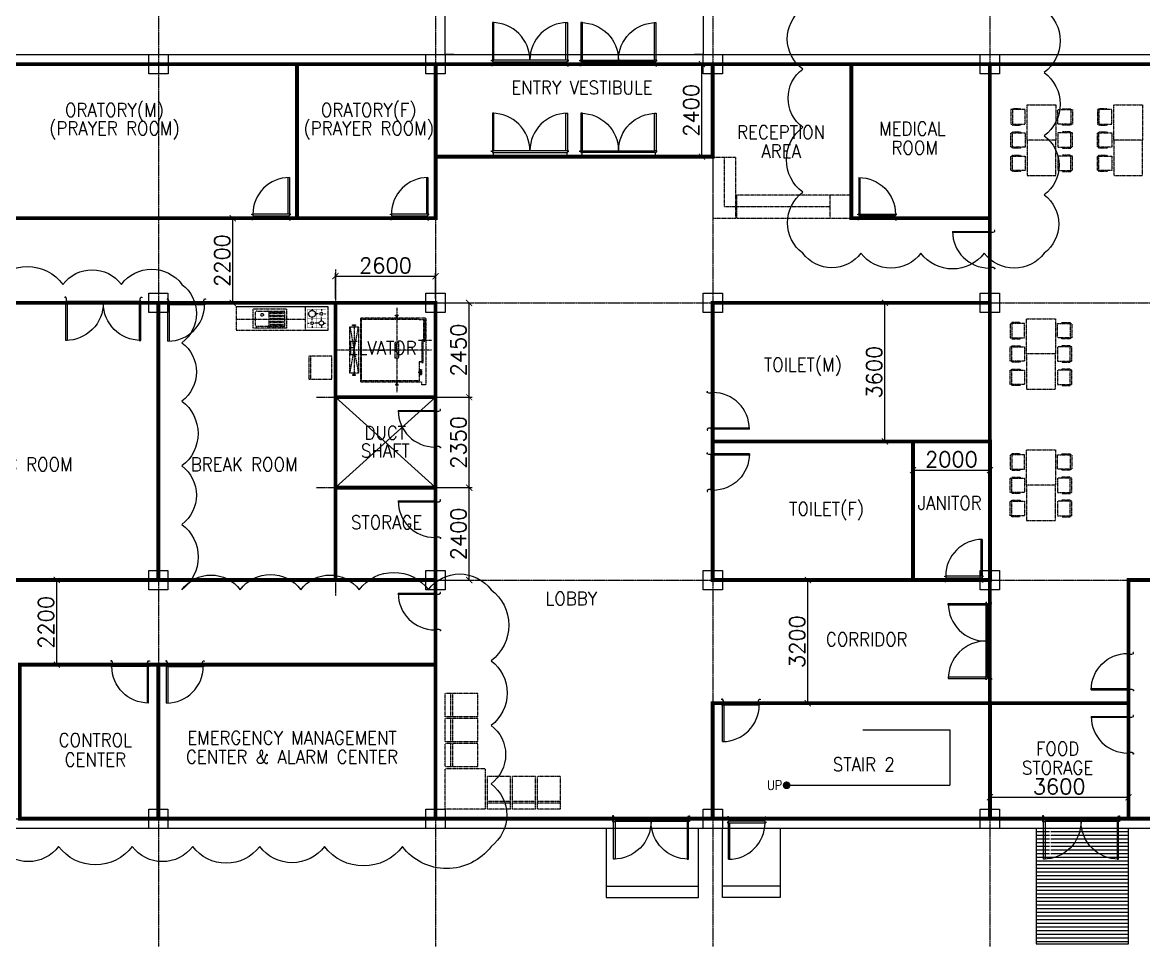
# Model space of a CAD drawing. Header units: millimetres. Extents: x -232466 to 860779, y -177975 to 311634.
# Drawn here: x 24534 to 53657, y -63111 to -39105 of the extents above; entities that cross this region are included whole.
import ezdxf
from ezdxf.enums import TextEntityAlignment as Align

# ---------------------------------------------------------------- set-up
doc = ezdxf.new("R2010")
doc.units = ezdxf.units.MM
for name, pattern in [('AXES', [50.8, 31.75, -6.35, 6.35, -6.35]), ('CENTER', [2, 1.25, -0.25, 0.25, -0.25]), ('HID', [2.3, 1.5, -0.8])]:
    doc.linetypes.add(name, pattern=pattern)
doc.layers.add('0 외형선', color=3, linetype='Continuous', lineweight=25)
doc.layers.add('TEXT', color=7, linetype='Continuous', lineweight=15)
for name, color, linetype in [('4ELE', 4, 'Continuous'), ('8ELE', 8, 'Continuous'), ('8FIN', 8, 'Continuous'), ('Center Line', 1, 'CENTER'), ('COL', 2, 'Continuous'), ('dim', 7, 'Continuous'), ('DOOR', 4, 'Continuous'), ('Equipment', 7, 'Continuous'), ('FUR', 8, 'HID'), ('G', 3, 'Continuous'), ('LED', 7, 'Continuous'), ('stair', 4, 'Continuous')]:
    doc.layers.add(name, color=color, linetype=linetype)
doc.styles.add('RomanS', font='romans.shx')
doc.dimstyles.new('HYUNDAI', dxfattribs={"dimscale": 120, "dimtxt": 3, "dimasz": 3, "dimexe": 1, "dimexo": 2, "dimgap": 1, "dimtad": 1, "dimdec": 0, "dimdsep": 46, "dimtxsty": 'RomanS', "dimcen": 0, "dimclrd": 256, "dimclre": 256, "dimclrt": 3, "dimadec": 0, "dimazin": 0, "dimtfac": 1, "dimtdec": 0, "dimtix": 1, "dimtmove": 2, "dimatfit": 3, "dimfxl": 1, "dimtvp": 1, "dimtolj": 1, "dimarcsym": 0})

# ---------------------------------------------------------------- blocks, each defined once
blk = doc.blocks.new('SD1')
at = {"color": 8}
for p, q in [((-55, 200), (-975, 200)), ((-955, 155), (-45, 155))]:
    blk.add_line(p, q, dxfattribs=at)
for points in [[(-25, 1150), (-25, 200), (-55, 200), (-55, 1150)], [(-1000, 180), (-1000, 200), (-975, 200), (-975, 155), (-955, 155), (-955, 95), (-975, 50), (-1000, 50), (-1000, 70)], [(0, 180), (0, 200), (-25, 200), (-25, 155), (-45, 155), (-45, 95), (-25, 50), (0, 50), (0, 70)]]:
    blk.add_lwpolyline(points)
blk.add_arc((-25, 200), 950, 90, 180)
blk = doc.blocks.new('D2000')
at = {"color": 8}
for p, q in [((-45, -45), (-45, -1955)), ((0, -1935), (0, -65))]:
    blk.add_line(p, q, dxfattribs=at)
for points in [[(-25, 0), (0, 0), (0, -25), (-45, -25), (-45, -45), (-105, -45), (-150, -25), (-150, 0), (-130, 0)], [(975, -25), (0, -25), (0, -65), (975, -65), (975, -25)], [(-25, -2000), (0, -2000), (0, -1975), (-45, -1975), (-45, -1955), (-105, -1955), (-150, -1975), (-150, -2000), (-130, -2000)], [(975, -1975), (0, -1975), (0, -1935), (975, -1935), (975, -1975)]]:
    blk.add_lwpolyline(points)
at = {"ltscale": 0.2}
for centre, start, end in [((0, -25), 270, 0), ((0, -1975), 0, 90)]:
    blk.add_arc(centre, 975, start, end, dxfattribs=at)
blk = doc.blocks.new('_ArchTick')
at = {"color": 0, "linetype": 'ByBlock', "const_width": 0.15}
blk.add_lwpolyline([(-0.5, -0.5), (0.5, 0.5)], dxfattribs=at)
blk = doc.blocks.new('*D127')
at = {"layer": 'Defpoints', "color": 0}
for p in [(29125, -44190), (29999, -44190), (29125, -46390)]:
    blk.add_point(p, dxfattribs=at)
at = {"layer": 'dim', "lineweight": -2}
for p, q in [((29285, -44190), (30079, -44190)), ((29999, -46390), (29999, -44190)), ((29285, -46390), (30079, -46390))]:
    blk.add_line(p, q, dxfattribs=at)
at = {"layer": 'dim', "lineweight": -2, "xscale": 160, "yscale": 160, "zscale": 160}
for p, rotation in [((29999, -44190), 90), ((29999, -46390), 270)]:
    blk.add_blockref('_ArchTick', p, dxfattribs=dict(at, rotation=rotation))
at = {"layer": 'dim', "color": 0, "insert": (29719, -45290), "char_height": 400, "attachment_point": 5, "rotation": 90, "style": 'RomanS', "bg_fill": 3, "box_fill_scale": 1.1, "bg_fill_color": 257, "bg_fill_transparency": 0}
blk.add_mtext('\\A1;2200', dxfattribs=at)
blk = doc.blocks.new('*D128')
at = {"layer": 'Defpoints', "color": 0}
for p in [(24552, -53590), (25426, -53590), (24552, -55790)]:
    blk.add_point(p, dxfattribs=at)
at = {"layer": 'dim', "lineweight": -2}
for p, q in [((24712, -53590), (25506, -53590)), ((25426, -55790), (25426, -53590)), ((24712, -55790), (25506, -55790))]:
    blk.add_line(p, q, dxfattribs=at)
at = {"layer": 'dim', "lineweight": -2, "xscale": 160, "yscale": 160, "zscale": 160}
for p, rotation in [((25426, -53590), 90), ((25426, -55790), 270)]:
    blk.add_blockref('_ArchTick', p, dxfattribs=dict(at, rotation=rotation))
at = {"layer": 'dim', "color": 0, "insert": (25146, -54690), "char_height": 400, "attachment_point": 5, "rotation": 90, "style": 'RomanS', "bg_fill": 3, "box_fill_scale": 1.1, "bg_fill_color": 257, "bg_fill_transparency": 0}
blk.add_mtext('\\A1;2200', dxfattribs=at)
blk = doc.blocks.new('*D129')
at = {"layer": 'Defpoints', "color": 0}
for p in [(44063, -53590), (44936, -53590), (44063, -56790)]:
    blk.add_point(p, dxfattribs=at)
at = {"layer": 'dim', "lineweight": -2}
for p, q in [((44223, -53590), (45016, -53590)), ((44936, -56790), (44936, -53590)), ((44223, -56790), (45016, -56790))]:
    blk.add_line(p, q, dxfattribs=at)
at = {"layer": 'dim', "lineweight": -2, "xscale": 160, "yscale": 160, "zscale": 160}
for p, rotation in [((44936, -53590), 90), ((44936, -56790), 270)]:
    blk.add_blockref('_ArchTick', p, dxfattribs=dict(at, rotation=rotation))
at = {"layer": 'dim', "color": 0, "insert": (44656, -55190), "char_height": 400, "attachment_point": 5, "rotation": 90, "style": 'RomanS', "bg_fill": 3, "box_fill_scale": 1.1, "bg_fill_color": 257, "bg_fill_transparency": 0}
blk.add_mtext('\\A1;3200', dxfattribs=at)
blk = doc.blocks.new('*D136')
at = {"layer": 'Defpoints', "color": 0}
for p in [(41311, -40190), (42185, -40190), (41311, -42590)]:
    blk.add_point(p, dxfattribs=at)
at = {"layer": 'dim', "lineweight": -2}
for p, q in [((41471, -40190), (42265, -40190)), ((42185, -42590), (42185, -40190)), ((41471, -42590), (42265, -42590))]:
    blk.add_line(p, q, dxfattribs=at)
at = {"layer": 'dim', "lineweight": -2, "xscale": 160, "yscale": 160, "zscale": 160}
for p, rotation in [((42185, -40190), 90), ((42185, -42590), 270)]:
    blk.add_blockref('_ArchTick', p, dxfattribs=dict(at, rotation=rotation))
at = {"layer": 'dim', "color": 0, "insert": (41905, -41390), "char_height": 400, "attachment_point": 5, "rotation": 90, "style": 'RomanS', "bg_fill": 3, "box_fill_scale": 1.1, "bg_fill_color": 257, "bg_fill_transparency": 0}
blk.add_mtext('\\A1;2400', dxfattribs=at)
blk = doc.blocks.new('*D139')
at = {"layer": 'Defpoints', "color": 0}
for p in [(35265, -46390), (36139, -46390), (35265, -48840)]:
    blk.add_point(p, dxfattribs=at)
at = {"layer": 'dim', "lineweight": -2}
for p, q in [((35425, -46390), (36219, -46390)), ((36139, -48840), (36139, -46390)), ((35425, -48840), (36219, -48840))]:
    blk.add_line(p, q, dxfattribs=at)
at = {"layer": 'dim', "lineweight": -2, "xscale": 160, "yscale": 160, "zscale": 160}
for p, rotation in [((36139, -46390), 90), ((36139, -48840), 270)]:
    blk.add_blockref('_ArchTick', p, dxfattribs=dict(at, rotation=rotation))
at = {"layer": 'dim', "color": 0, "insert": (35859, -47615), "char_height": 400, "attachment_point": 5, "rotation": 90, "style": 'RomanS', "bg_fill": 3, "box_fill_scale": 1.1, "bg_fill_color": 257, "bg_fill_transparency": 0}
blk.add_mtext('\\A1;2450', dxfattribs=at)
blk = doc.blocks.new('*D140')
at = {"layer": 'Defpoints', "color": 0}
for p in [(35265, -48840), (36139, -48840), (35265, -51190)]:
    blk.add_point(p, dxfattribs=at)
at = {"layer": 'dim', "lineweight": -2}
for p, q in [((35425, -48840), (36219, -48840)), ((36139, -51190), (36139, -48840)), ((35425, -51190), (36219, -51190))]:
    blk.add_line(p, q, dxfattribs=at)
at = {"layer": 'dim', "lineweight": -2, "xscale": 160, "yscale": 160, "zscale": 160}
for p, rotation in [((36139, -48840), 90), ((36139, -51190), 270)]:
    blk.add_blockref('_ArchTick', p, dxfattribs=dict(at, rotation=rotation))
at = {"layer": 'dim', "color": 0, "insert": (35859, -50015), "char_height": 400, "attachment_point": 5, "rotation": 90, "style": 'RomanS', "bg_fill": 3, "box_fill_scale": 1.1, "bg_fill_color": 257, "bg_fill_transparency": 0}
blk.add_mtext('\\A1;2350', dxfattribs=at)
blk = doc.blocks.new('*D141')
at = {"layer": 'Defpoints', "color": 0}
for p in [(35265, -51190), (36139, -51190), (35265, -53590)]:
    blk.add_point(p, dxfattribs=at)
at = {"layer": 'dim', "lineweight": -2}
for p, q in [((35425, -51190), (36219, -51190)), ((36139, -53590), (36139, -51190)), ((35425, -53590), (36219, -53590))]:
    blk.add_line(p, q, dxfattribs=at)
at = {"layer": 'dim', "lineweight": -2, "xscale": 160, "yscale": 160, "zscale": 160}
for p, rotation in [((36139, -51190), 90), ((36139, -53590), 270)]:
    blk.add_blockref('_ArchTick', p, dxfattribs=dict(at, rotation=rotation))
at = {"layer": 'dim', "color": 0, "insert": (35859, -52390), "char_height": 400, "attachment_point": 5, "rotation": 90, "style": 'RomanS', "bg_fill": 3, "box_fill_scale": 1.1, "bg_fill_color": 257, "bg_fill_transparency": 0}
blk.add_mtext('\\A1;2400', dxfattribs=at)
blk = doc.blocks.new('*D142')
at = {"layer": 'Defpoints', "color": 0}
for p in [(46065, -46390), (46939, -46390), (46065, -49990)]:
    blk.add_point(p, dxfattribs=at)
at = {"layer": 'dim', "lineweight": -2}
for p, q in [((46225, -46390), (47019, -46390)), ((46939, -49990), (46939, -46390)), ((46225, -49990), (47019, -49990))]:
    blk.add_line(p, q, dxfattribs=at)
at = {"layer": 'dim', "lineweight": -2, "xscale": 160, "yscale": 160, "zscale": 160}
for p, rotation in [((46939, -46390), 90), ((46939, -49990), 270)]:
    blk.add_blockref('_ArchTick', p, dxfattribs=dict(at, rotation=rotation))
at = {"layer": 'dim', "color": 0, "insert": (46659, -48190), "char_height": 400, "attachment_point": 5, "rotation": 90, "style": 'RomanS', "bg_fill": 3, "box_fill_scale": 1.1, "bg_fill_color": 257, "bg_fill_transparency": 0}
blk.add_mtext('\\A1;3600', dxfattribs=at)
blk = doc.blocks.new('*D143')
at = {"layer": 'Defpoints', "color": 0}
for p in [(47666, -49990), (49666, -49985), (49666, -50734)]:
    blk.add_point(p, dxfattribs=at)
at = {"layer": 'dim', "lineweight": -2}
for p, q in [((47666, -50150), (47666, -50814)), ((49666, -50145), (49666, -50814)), ((47666, -50734), (49666, -50734))]:
    blk.add_line(p, q, dxfattribs=at)
at = {"layer": 'dim', "lineweight": -2, "xscale": 160, "yscale": 160, "zscale": 160, "rotation": 180}
blk.add_blockref('_ArchTick', (47666, -50734), dxfattribs=at)
at = {"layer": 'dim', "lineweight": -2, "xscale": 160, "yscale": 160, "zscale": 160}
blk.add_blockref('_ArchTick', (49666, -50734), dxfattribs=at)
at = {"layer": 'dim', "color": 0, "insert": (48666, -50454), "char_height": 400, "attachment_point": 5, "style": 'RomanS', "bg_fill": 3, "box_fill_scale": 1.1, "bg_fill_color": 257, "bg_fill_transparency": 0}
blk.add_mtext('\\A1;2000', dxfattribs=at)
blk = doc.blocks.new('*D145')
at = {"layer": 'Defpoints', "color": 0}
for p in [(49666, -58491), (53265, -58485), (53265, -59234)]:
    blk.add_point(p, dxfattribs=at)
at = {"layer": 'dim', "lineweight": -2}
for p, q in [((49666, -58651), (49666, -59314)), ((53265, -58645), (53265, -59314)), ((49666, -59234), (53265, -59234))]:
    blk.add_line(p, q, dxfattribs=at)
at = {"layer": 'dim', "lineweight": -2, "xscale": 160, "yscale": 160, "zscale": 160, "rotation": 180}
blk.add_blockref('_ArchTick', (49666, -59234), dxfattribs=at)
at = {"layer": 'dim', "lineweight": -2, "xscale": 160, "yscale": 160, "zscale": 160}
blk.add_blockref('_ArchTick', (53265, -59234), dxfattribs=at)
at = {"layer": 'dim', "color": 0, "insert": (51465, -58954), "char_height": 400, "attachment_point": 5, "style": 'RomanS', "bg_fill": 3, "box_fill_scale": 1.1, "bg_fill_color": 257, "bg_fill_transparency": 0}
blk.add_mtext('\\A1;3600', dxfattribs=at)
blk = doc.blocks.new('*D146')
at = {"layer": 'Defpoints', "color": 0}
for p in [(35265, -45696), (32665, -46440), (35265, -46440)]:
    blk.add_point(p, dxfattribs=at)
at = {"layer": 'dim', "lineweight": -2}
for p, q in [((32665, -46280), (32665, -45616)), ((32665, -45696), (35265, -45696)), ((35265, -46280), (35265, -45616))]:
    blk.add_line(p, q, dxfattribs=at)
at = {"layer": 'dim', "lineweight": -2, "xscale": 160, "yscale": 160, "zscale": 160, "rotation": 180}
blk.add_blockref('_ArchTick', (32665, -45696), dxfattribs=at)
at = {"layer": 'dim', "lineweight": -2, "xscale": 160, "yscale": 160, "zscale": 160}
blk.add_blockref('_ArchTick', (35265, -45696), dxfattribs=at)
at = {"layer": 'dim', "color": 0, "insert": (33965, -45416), "char_height": 400, "attachment_point": 5, "style": 'RomanS', "bg_fill": 3, "box_fill_scale": 1.1, "bg_fill_color": 257, "bg_fill_transparency": 0}
blk.add_mtext('\\A1;2600', dxfattribs=at)

msp = doc.modelspace()

# ---------------------------------------------------------------- hatches: boundary and pattern name
at = {"layer": '8FIN'}
h = msp.add_hatch(dxfattribs=at)
h.set_pattern_fill('ANSI31', color=256, scale=30, angle=315)
h.set_pattern_definition([(360, (27493.85, -27643.88), (4e-14, 95.25), [])])
h.paths.add_polyline_path([(53265.2, -63040.1), (53265.2, -60040.1), (52965.2, -60040.1), (52053.9, -60040.1, -0.3546044), (51245.2, -60744.5), (51245.2, -60745.1), (51215.2, -60745.1), (51215.2, -60040.1), (50865.2, -60040.1), (50865.2, -63040.1)])
h.paths.add_polyline_path([(52053.9, -60040.1), (51245.2, -60040.1), (51245.2, -60744.5, 0.3546044)])
h.paths.add_polyline_path([(52110.1, -61239.8), (52110.1, -61974.4), (52380.1, -61974.4), (52380.1, -61239.8)], flags=24)

# ---------------------------------------------------------------- linework, layer by layer
for p, q in [((32665.2, -48840.1), (35265.2, -51190.1)), ((35265.2, -48840.1), (32665.2, -51190.1)), ((46364.9, -57477.4), (48624.1, -57477.4)), ((48624.1, -57477.4), (48624.1, -58922.4)), ((44384.9, -58922.4), (48624.1, -58922.4))]:
    msp.add_line(p, q)
msp.add_lwpolyline([(44780.6, -38757.7, -0.5), (46294.4, -38757.7, -0.5), (47895.9, -38757.7, -0.5), (49453.6, -38757.7, -0.5), (51077, -38757.7, -0.5), (51077, -40403.1, -0.5), (51077, -42048.5, -0.5), (51077, -43584.2, -0.5), (51077, -45098, -0.5), (49519.4, -45098, -0.5), (47874, -45098, -0.5), (46316.3, -45098, -0.5), (44802.6, -45098, -0.5), (44802.6, -43518.4, -0.5), (44802.6, -41829.2, -0.5), (44802.6, -40315.4, -0.5)], format="xyb", close=True)
msp.add_lwpolyline([(46364.9, -57477.4, 0, 160, 0), (46844.9, -57477.4, 0, 0, 0), (46364.9, -57477.4, 0, 0, 0)], format="xyseb")
at = {"layer": '0 외형선', "linetype": 'Continuous'}
msp.add_lwpolyline([(13215.2, -39940.1), (64513.7, -39940.1), (64513.7, -60040.1), (13215.2, -60040.1)], close=True, dxfattribs=at)
at = {"layer": '0 외형선', "linetype": 'Continuous', "const_width": 100}
for points in [[(20866.6, -40190.1), (31667.4, -40190.1), (31667.4, -44190.1), (20866.6, -44190.1)], [(31666.6, -40190.1), (35266.6, -40190.1), (35266.6, -44190.1), (31666.6, -44190.1)], [(35266.6, -40190.1), (42465.2, -40190.1), (42465.2, -42590.1), (35266.6, -42590.1)], [(46065.2, -40190.1), (49665.2, -40190.1), (49665.2, -44190.1), (46065.2, -44190.1)], [(49665.2, -40190.1), (64265.2, -40190.1), (64265.2, -53590.2), (53265.2, -53590.1), (53265.2, -56790.1), (49664.7, -56790.1)], [(20866.6, -46390.1), (28065.2, -46390.1), (28065.2, -53590.1), (20865.2, -53590.1)], [(32665.2, -46390.1), (35265.2, -46390.1), (35265.2, -48840.1), (32665.2, -48840.1)], [(42465.2, -46390.1), (49665, -46390.2), (49664.9, -49990.1), (42465.2, -49990.1)], [(32665.2, -48840.1), (35265.2, -48840.1), (35265.2, -51190.1), (32665.2, -51190.1)], [(42465.2, -49990.1), (47665.6, -49990.1), (47665.6, -53590.1), (42465.2, -53590.1)], [(47665.6, -49990.1), (49665.6, -49990.1), (49665.6, -53590.1), (47665.6, -53590.1)], [(32665.2, -51190.1), (35265.2, -51190.1), (35265.2, -53590.1), (32665.2, -53590.1)], [(53265.2, -56790.1), (53265.2, -56790.1), (53265.2, -53590.1), (64265.2, -53590.1), (64263.7, -59790.1), (53265.2, -59790.1)], [(28065.2, -55790.1), (35263.7, -55790.1), (35263.7, -59790.1), (28065.2, -59790.1)], [(42465.2, -56790.1), (49665.2, -56790.1), (49665.2, -59790.1), (42465.2, -59790.1)], [(49666.6, -56790.1), (53265.2, -56790.1), (53265.2, -59790.1), (49666.6, -59790.1)]]:
    msp.add_lwpolyline(points, close=True, dxfattribs=at)
for points in [[(42464.8, -40190.1), (46065.2, -40190.1)], [(35263.7, -59790.1), (42465.2, -59790.1)]]:
    msp.add_lwpolyline(points, dxfattribs=at)
at = {"layer": '4ELE'}
for p, q in [((39693, -61540.1), (42093, -61540.1)), ((44215.2, -61540.1), (42715.2, -61540.1))]:
    msp.add_line(p, q, dxfattribs=at)
for points in [[(35741.6, -39940.1), (35516.6, -39940.1), (35516.6, -38140.1), (42214.8, -38140.1), (42214.8, -39940.1), (41989.8, -39940.1)], [(39918, -60040.1), (39693, -60040.1), (39693, -61840.1), (42093, -61840.1), (42093, -60040.1), (41868, -60040.1)], [(44215.2, -60040.1), (44215.2, -61840.1), (42715.2, -61840.1), (42715.2, -60040.1)]]:
    msp.add_lwpolyline(points, dxfattribs=at)
at = {"layer": 'Center Line', "linetype": 'AXES'}
for p, q in [((28065.2, -36301.8), (28065.2, -63111.5)), ((35265.2, -36301.8), (35265.2, -63111.5)), ((42465.2, -36301.8), (42465.2, -63111.5)), ((49665.2, -36301.8), (49665.2, -63111.5)), ((8896.6, -40190.1), (67737.8, -40190.1)), ((32665.2, -45525.7), (32665.2, -54002.8)), ((8896.6, -46390.1), (67737.8, -46390.1)), ((32171.5, -48840.1), (35883.2, -48840.1)), ((32171.5, -51190.1), (35883.2, -51190.1)), ((8896.6, -53590.1), (67737.8, -53590.1)), ((8896.6, -59790.1), (67737.8, -59790.1))]:
    msp.add_line(p, q, dxfattribs=at)
at = {"layer": 'COL'}
for points in [[(27816.6, -40440.1), (27816.6, -39940.1), (28316.6, -39940.1), (28316.6, -40440.1)], [(35016.6, -40440.1), (35016.6, -39940.1), (35516.6, -39940.1), (35516.6, -40440.1)], [(42214.8, -40440.1), (42214.8, -39940.1), (42714.8, -39940.1), (42714.8, -40440.1)], [(49415.2, -40440.1), (49415.2, -39940.1), (49915.2, -39940.1), (49915.2, -40440.1)], [(27815.2, -46640.1), (27815.2, -46140.1), (28315.2, -46140.1), (28315.2, -46640.1)], [(35015.2, -46640.1), (35015.2, -46140.1), (35515.2, -46140.1), (35515.2, -46640.1)], [(42215.2, -46640.1), (42215.2, -46140.1), (42715.2, -46140.1), (42715.2, -46640.1)], [(49415.2, -46640.1), (49415.2, -46140.1), (49915.2, -46140.1), (49915.2, -46640.1)], [(27815.2, -53840.1), (27815.2, -53340.1), (28315.2, -53340.1), (28315.2, -53840.1)], [(35015.2, -53840.1), (35015.2, -53340.1), (35515.2, -53340.1), (35515.2, -53840.1)], [(42215.2, -53840.1), (42215.2, -53340.1), (42715.2, -53340.1), (42715.2, -53840.1)], [(49415.2, -53840.1), (49415.2, -53340.1), (49915.2, -53340.1), (49915.2, -53840.1)], [(27815.2, -60040.1), (27815.2, -59540.1), (28315.2, -59540.1), (28315.2, -60040.1)], [(35015.2, -60040.1), (35015.2, -59540.1), (35515.2, -59540.1), (35515.2, -60040.1)], [(42215.2, -60040.1), (42215.2, -59540.1), (42715.2, -59540.1), (42715.2, -60040.1)], [(49415.2, -60040.1), (49415.2, -59540.1), (49915.2, -59540.1), (49915.2, -60040.1)]]:
    msp.add_lwpolyline(points, close=True, dxfattribs=at)
at = {"layer": 'Equipment', "color": 8, "linetype": 'HID'}
for p, q in [((45520.2, -44190.1), (45520.2, -43590.1)), ((43085.2, -43890.1), (45520.2, -43890.1)), ((32058.3, -46554), (32058.3, -46602.5)), ((32299.7, -46554), (32299.7, -46602.5)), ((34260.2, -46515.1), (34260.2, -48715.1)), ((30591.5, -46805), (30591.5, -46635.2)), ((30591.5, -46975.2), (30591.5, -46813.6)), ((30621.5, -46605.2), (30901.5, -46605.2)), ((30901.5, -46605.2), (31321.5, -46605.2)), ((30931.5, -46635.2), (30931.5, -46802.6)), ((30931.5, -46813.6), (30931.5, -46975.2)), ((31351.5, -46792.2), (31351.5, -46635.2)), ((31351.5, -46975.2), (31351.5, -46806.6)), ((31937.6, -46674.7), (31986.2, -46674.7)), ((32058.3, -46840.8), (32058.3, -46750)), ((32224.4, -46674.7), (32133.6, -46674.7)), ((32299.7, -46840.8), (32299.7, -46750)), ((32371.9, -46674.7), (32420.5, -46674.7)), ((35010.2, -46785.1), (33318.2, -46785.1)), ((33318.2, -46785.1), (33318.2, -48445.1)), ((33343.2, -48415.1), (33343.2, -46815.1)), ((33343.2, -46815.1), (34843.2, -46815.1)), ((34220.1, -46709), (34300.2, -46709)), ((34220.1, -46724), (34220.1, -46709)), ((34250.1, -46724), (34220.1, -46724)), ((34250.1, -46765), (34250.1, -46724)), ((34270.2, -46765), (34250.1, -46765)), ((34270.2, -46724), (34270.2, -46765)), ((34300.2, -46724), (34270.2, -46724)), ((34300.2, -46709), (34300.2, -46724)), ((34300.2, -46709), (34300.2, -46715)), ((35010.2, -46785.1), (35010.2, -48520.1)), ((30089, -47095.4), (32479, -47095.4)), ((30901.5, -47005.2), (30621.5, -47005.2)), ((30921.6, -47005.2), (31321.5, -47005.2)), ((31937.6, -46916.1), (31986.2, -46916.1)), ((32058.3, -46988.3), (32058.3, -47036.9)), ((32224.4, -46916.1), (32133.6, -46916.1)), ((32299.7, -46988.3), (32299.7, -47036.9)), ((32371.9, -46916.1), (32420.5, -46916.1)), ((33040.2, -47015.1), (33260.2, -48215.1)), ((33040.2, -48215.1), (33260.2, -47015.1)), ((33150.2, -47004.4), (33150.2, -48283.7)), ((35166.2, -47370.1), (34822.3, -47370.1)), ((35156, -47615.1), (32665.2, -47615.1)), ((32021.9, -48374.3), (32021.9, -47774.3)), ((34843.2, -47920.1), (34843.2, -48415.1)), ((34890.2, -47920.1), (34843.2, -47920.1)), ((34890.2, -47940.1), (34890.2, -47920.1)), ((34813.2, -48191.3), (34921.7, -48191.3)), ((34843.2, -48258.4), (34902.9, -48124.1)), ((34902.9, -48258.4), (34843.2, -48124.1)), ((34843.2, -48255.1), (34843.2, -48255.1)), ((33318.2, -48445.1), (34908.2, -48445.1)), ((34843.2, -48415.1), (33343.2, -48415.1)), ((34250.1, -48506.1), (34220.1, -48506.1)), ((34220.1, -48506.1), (34220.1, -48521.1)), ((34220.1, -48521.1), (34300.2, -48521.1)), ((34250.1, -48465.1), (34250.1, -48506.1)), ((34270.2, -48465.1), (34250.1, -48465.1)), ((34270.2, -48506.1), (34270.2, -48465.1)), ((34300.2, -48506.1), (34270.2, -48506.1)), ((34300.2, -48521.1), (34300.2, -48506.1)), ((34908.2, -48520.1), (34908.2, -48445.1)), ((35010.2, -48520.1), (34908.2, -48520.1)), ((35515.2, -57140.1), (35515.2, -56540.1)), ((36365.2, -56540.1), (35515.2, -56540.1)), ((35665.2, -57140.1), (35665.2, -56540.1)), ((35715.2, -57140.1), (35715.2, -56540.1)), ((36365.2, -57140.1), (36365.2, -56540.1)), ((36365.2, -57140.1), (35515.2, -57140.1)), ((35515.2, -57790.1), (35515.2, -57190.1)), ((36365.2, -57190.1), (35515.2, -57190.1)), ((35665.2, -57790.1), (35665.2, -57190.1)), ((35715.2, -57790.1), (35715.2, -57190.1)), ((36365.2, -57790.1), (36365.2, -57190.1)), ((36365.2, -57790.1), (35515.2, -57790.1)), ((35515.2, -58440.1), (35515.2, -57840.1)), ((36365.2, -57840.1), (35515.2, -57840.1)), ((35665.2, -58440.1), (35665.2, -57840.1)), ((35715.2, -58440.1), (35715.2, -57840.1)), ((36365.2, -58440.1), (36365.2, -57840.1)), ((36365.2, -58440.1), (35515.2, -58440.1)), ((36565.2, -58490.1), (35515.2, -58490.1)), ((35515.2, -59540.1), (35515.2, -58490.1)), ((36565.2, -59540.1), (36565.2, -58490.1)), ((37215.2, -58690.1), (36615.2, -58690.1)), ((36615.2, -59540.1), (36615.2, -58690.1)), ((37215.2, -59540.1), (37215.2, -58690.1)), ((37865.2, -58690.1), (37265.2, -58690.1)), ((37265.2, -59540.1), (37265.2, -58690.1)), ((37865.2, -59540.1), (37865.2, -58690.1)), ((37915.2, -59540.1), (37915.2, -58690.1)), ((38515.2, -58690.1), (37915.2, -58690.1)), ((38515.2, -59540.1), (38515.2, -58690.1)), ((37215.2, -59340.1), (36615.2, -59340.1)), ((37215.2, -59390.1), (36615.2, -59390.1)), ((37865.2, -59340.1), (37265.2, -59340.1)), ((37865.2, -59390.1), (37265.2, -59390.1)), ((38515.2, -59340.1), (37915.2, -59340.1)), ((38515.2, -59390.1), (37915.2, -59390.1)), ((36565.2, -59540.1), (35515.2, -59540.1)), ((37215.2, -59540.1), (36615.2, -59540.1)), ((37865.2, -59540.1), (37265.2, -59540.1)), ((38515.2, -59540.1), (37915.2, -59540.1))]:
    msp.add_line(p, q, dxfattribs=at)
for points in [[(42465.2, -44190.1), (43065.2, -44190.1), (43065.2, -42610.1), (42465.2, -42610.1)], [(31879, -47095.4), (32479, -47095.4), (32479, -46495.4), (31879, -46495.4)], [(34960.2, -47390.9), (34960.2, -46812.5), (34990.2, -46812.5), (34990.2, -47390.9)], [(33040.2, -48215.1), (33040.2, -47015.1), (33260.2, -47015.1), (33260.2, -48215.1)], [(33188.8, -46959.3), (33188.8, -46974.3), (33157.8, -46974.3), (33157.9, -47015.3), (33148.8, -47015.3), (33138.8, -47015.3), (33138.8, -46974.3), (33108.8, -46974.3), (33108.8, -46959.3)], [(34207.2, -47415.1), (34207.2, -47815.1), (34313.2, -47815.1), (34313.2, -47415.1)], [(34910.2, -47350.1), (34910.2, -47940.1), (34940.2, -47940.1), (34940.2, -47350.1)], [(31971.9, -48374.3), (32571.9, -48374.3), (32571.9, -47774.3), (31971.9, -47774.3)], [(33188.8, -48270.9), (33188.8, -48259.9), (33157.8, -48259.9), (33157.9, -48214.9), (33148.8, -48214.9), (33138.8, -48214.9), (33138.8, -48259.9), (33108.8, -48259.9), (33108.8, -48270.9)]]:
    msp.add_lwpolyline(points, close=True, dxfattribs=at)
for points in [[(42765.2, -42610.1), (42765.2, -43890.1), (43065.2, -43890.1)], [(46100.2, -43590.1), (43085.2, -43590.1), (43085.2, -44190.1), (46100.2, -44190.1)], [(30531.5, -46799.4), (30531.5, -46545.2), (31391.5, -46545.2), (31391.5, -46799.4)], [(30089, -46813.6), (31879, -46813.6)], [(31391.5, -46813.6), (31391.5, -47045.2), (30531.5, -47045.2), (30531.5, -46813.6)], [(34843.2, -46815.1), (34843.2, -46820.1), (34940.2, -46820.1), (34940.2, -46815.1)], [(34843.2, -48110.7), (34836.4, -48110.7), (34836.4, -48270.7), (34843.2, -48270.7)], [(34843.2, -48124.1), (34902.9, -48124.1), (34902.9, -48258.4), (34843.2, -48258.4)], [(34300.2, -48521.1), (34300.2, -48515.2)]]:
    msp.add_lwpolyline(points, dxfattribs=at)
at = {"layer": 'Equipment', "color": 8, "linetype": 'HID', "const_width": 6}
msp.add_lwpolyline([(31937.6, -46554), (32420.5, -46554), (32420.5, -47036.9), (31937.6, -47036.9)], close=True, dxfattribs=at)
at = {"layer": 'Equipment', "color": 8, "linetype": 'HID', "const_width": 5}
for points in [[(32179, -46554), (32179, -47036.9)], [(31937.6, -46795.4), (32420.5, -46795.4)]]:
    msp.add_lwpolyline(points, dxfattribs=at)
at = {"layer": 'Equipment', "color": 8, "linetype": 'HID'}
for points in [[(31302.9, -46640.2), (30974.4, -46640.2, 1), (30974.4, -46660.2), (31302.9, -46660.2, 1)], [(31302.9, -46717.7), (30974.4, -46717.7, 1), (30974.4, -46737.7), (31302.9, -46737.7, 1)], [(31302.9, -46872.7), (30974.4, -46872.7, 1), (30974.4, -46892.7), (31302.9, -46892.7, 1)], [(31302.9, -46950.2), (30974.4, -46950.2, 1), (30974.4, -46970.2), (31302.9, -46970.2, 1)]]:
    msp.add_lwpolyline(points, format="xyb", close=True, dxfattribs=at)
for points in [[(31312.4, -46802.1, 0.3234688), (31302.9, -46795.2), (30974.4, -46795.2, 0.3969846), (30964.4, -46804.6, 0.3969846)], [(30964.5, -46806.6, 0.3734661), (30974.4, -46815.2), (31302.9, -46815.2, 0.4142136), (31312.9, -46805.2)]]:
    msp.add_lwpolyline(points, format="xyb", dxfattribs=at)
for centre, radius in [((32058.3, -46674.7), 87.9), ((30761.5, -46701.1), 34.3), ((32058.3, -46916.1), 35.2), ((32299.7, -46916.1), 58), ((32299.7, -46674.7), 37.3)]:
    msp.add_circle(centre, radius, dxfattribs=at)
for centre, start, end in [((30621.5, -46635.2), 90, 180), ((30901.5, -46635.2), 0, 90), ((31321.5, -46635.2), 0, 90), ((30621.5, -46975.2), 180, 270), ((30901.5, -46975.2), 270, 0), ((31321.5, -46975.2), 270, 0)]:
    msp.add_arc(centre, 30, start, end, dxfattribs=at)
at = {"layer": 'FUR'}
for points in [[(50463.5, -41370.1), (50463.5, -41345.1), (50248.8, -41345.1), (50248.8, -41770.1), (50463.5, -41770.1), (50463.5, -41745.1)], [(51550.7, -41370.1), (51550.7, -41345.1), (51765.4, -41345.1), (51765.4, -41770.1), (51550.7, -41770.1), (51550.7, -41745.1)], [(52713.5, -41370.1), (52713.5, -41345.1), (52498.8, -41345.1), (52498.8, -41770.1), (52713.5, -41770.1), (52713.5, -41745.1)], [(50463.5, -42349.3), (50463.5, -42374.3), (50248.8, -42374.3), (50248.8, -41949.3), (50463.5, -41949.3), (50463.5, -41974.3)], [(51550.7, -42349.3), (51550.7, -42374.3), (51765.4, -42374.3), (51765.4, -41949.3), (51550.7, -41949.3), (51550.7, -41974.3)], [(52713.5, -42349.3), (52713.5, -42374.3), (52498.8, -42374.3), (52498.8, -41949.3), (52713.5, -41949.3), (52713.5, -41974.3)], [(50463.5, -42953.4), (50463.5, -42978.4), (50248.8, -42978.4), (50248.8, -42553.4), (50463.5, -42553.4), (50463.5, -42578.4)], [(51550.7, -42953.4), (51550.7, -42978.4), (51765.4, -42978.4), (51765.4, -42553.4), (51550.7, -42553.4), (51550.7, -42578.4)], [(52713.5, -42953.4), (52713.5, -42978.4), (52498.8, -42978.4), (52498.8, -42553.4), (52713.5, -42553.4), (52713.5, -42578.4)], [(50449.2, -46925.5), (50449.2, -46900.5), (50234.5, -46900.5), (50234.5, -47325.5), (50449.2, -47325.5), (50449.2, -47300.5)], [(51536.4, -46925.5), (51536.4, -46900.5), (51751.1, -46900.5), (51751.1, -47325.5), (51536.4, -47325.5), (51536.4, -47300.5)], [(50449.2, -47904.7), (50449.2, -47929.7), (50234.5, -47929.7), (50234.5, -47504.7), (50449.2, -47504.7), (50449.2, -47529.7)], [(51536.4, -47904.7), (51536.4, -47929.7), (51751.1, -47929.7), (51751.1, -47504.7), (51536.4, -47504.7), (51536.4, -47529.7)], [(50449.2, -48508.9), (50449.2, -48533.9), (50234.5, -48533.9), (50234.5, -48108.9), (50449.2, -48108.9), (50449.2, -48133.9)], [(51536.4, -48508.9), (51536.4, -48533.9), (51751.1, -48533.9), (51751.1, -48108.9), (51536.4, -48108.9), (51536.4, -48133.9)], [(50449.2, -50335.6), (50449.2, -50310.6), (50234.5, -50310.6), (50234.5, -50735.6), (50449.2, -50735.6), (50449.2, -50710.6)], [(51536.4, -50335.6), (51536.4, -50310.6), (51751.1, -50310.6), (51751.1, -50735.6), (51536.4, -50735.6), (51536.4, -50710.6)], [(50449.2, -51314.7), (50449.2, -51339.7), (50234.5, -51339.7), (50234.5, -50914.7), (50449.2, -50914.7), (50449.2, -50939.7)], [(51536.4, -51314.7), (51536.4, -51339.7), (51751.1, -51339.7), (51751.1, -50914.7), (51536.4, -50914.7), (51536.4, -50939.7)], [(50449.2, -51918.9), (50449.2, -51943.9), (50234.5, -51943.9), (50234.5, -51518.9), (50449.2, -51518.9), (50449.2, -51543.9)], [(51536.4, -51918.9), (51536.4, -51943.9), (51751.1, -51943.9), (51751.1, -51518.9), (51536.4, -51518.9), (51536.4, -51543.9)]]:
    msp.add_lwpolyline(points, dxfattribs=at)
for points in [[(51382.1, -42161.8), (50632.1, -42161.8), (50632.1, -41245.1), (51382.1, -41245.1)], [(53632.1, -42161.8), (52882.1, -42161.8), (52882.1, -41245.1), (53632.1, -41245.1)], [(50207.1, -41370.1), (50207.1, -41745.1), (50582.1, -41745.1), (50582.1, -41370.1)], [(51807.1, -41370.1), (51807.1, -41745.1), (51432.1, -41745.1), (51432.1, -41370.1)], [(52457.1, -41370.1), (52457.1, -41745.1), (52832.1, -41745.1), (52832.1, -41370.1)], [(50207.1, -42349.3), (50207.1, -41974.3), (50582.1, -41974.3), (50582.1, -42349.3)], [(51382.1, -42161.8), (50632.1, -42161.8), (50632.1, -43078.4), (51382.1, -43078.4)], [(51807.1, -42349.3), (51807.1, -41974.3), (51432.1, -41974.3), (51432.1, -42349.3)], [(52457.1, -42349.3), (52457.1, -41974.3), (52832.1, -41974.3), (52832.1, -42349.3)], [(53632.1, -42161.8), (52882.1, -42161.8), (52882.1, -43078.4), (53632.1, -43078.4)], [(50207.1, -42953.4), (50207.1, -42578.4), (50582.1, -42578.4), (50582.1, -42953.4)], [(51807.1, -42953.4), (51807.1, -42578.4), (51432.1, -42578.4), (51432.1, -42953.4)], [(52457.1, -42953.4), (52457.1, -42578.4), (52832.1, -42578.4), (52832.1, -42953.4)], [(51367.8, -47717.2), (50617.8, -47717.2), (50617.8, -46800.5), (51367.8, -46800.5)], [(50192.8, -46925.5), (50192.8, -47300.5), (50567.8, -47300.5), (50567.8, -46925.5)], [(51792.8, -46925.5), (51792.8, -47300.5), (51417.8, -47300.5), (51417.8, -46925.5)], [(50192.8, -47904.7), (50192.8, -47529.7), (50567.8, -47529.7), (50567.8, -47904.7)], [(51367.8, -47717.2), (50617.8, -47717.2), (50617.8, -48633.9), (51367.8, -48633.9)], [(51792.8, -47904.7), (51792.8, -47529.7), (51417.8, -47529.7), (51417.8, -47904.7)], [(50192.8, -48508.9), (50192.8, -48133.9), (50567.8, -48133.9), (50567.8, -48508.9)], [(51792.8, -48508.9), (51792.8, -48133.9), (51417.8, -48133.9), (51417.8, -48508.9)], [(50192.8, -50335.6), (50192.8, -50710.6), (50567.8, -50710.6), (50567.8, -50335.6)], [(51367.8, -51127.2), (50617.8, -51127.2), (50617.8, -50210.6), (51367.8, -50210.6)], [(51792.8, -50335.6), (51792.8, -50710.6), (51417.8, -50710.6), (51417.8, -50335.6)], [(50192.8, -51314.7), (50192.8, -50939.7), (50567.8, -50939.7), (50567.8, -51314.7)], [(51792.8, -51314.7), (51792.8, -50939.7), (51417.8, -50939.7), (51417.8, -51314.7)], [(51367.8, -51127.2), (50617.8, -51127.2), (50617.8, -52043.9), (51367.8, -52043.9)], [(50192.8, -51918.9), (50192.8, -51543.9), (50567.8, -51543.9), (50567.8, -51918.9)], [(51792.8, -51918.9), (51792.8, -51543.9), (51417.8, -51543.9), (51417.8, -51918.9)]]:
    msp.add_lwpolyline(points, close=True, dxfattribs=at)
at = {"layer": 'LED', "const_width": 100}
msp.add_lwpolyline([(44396.3, -58971, -1), (44373.5, -58873.7, -1)], format="xyb", close=True, dxfattribs=at)
at = {"layer": 'stair'}
msp.add_lwpolyline([(50865.2, -60040.1), (50865.2, -60040.1), (50865.2, -63040.1), (53265.2, -63040.1), (53265.2, -60040.1), (50865.2, -60040.1)], dxfattribs=at)

# ---------------------------------------------------------------- block references
at = {"layer": 'DOOR'}
for name, p, rotation in [('D2000', (36715.9, -40085.1), 90.00000000000024), ('D2000', (36717.4, -42440.1), 90.00000000000024), ('SD1', (49845.2, -44509.4), 90.00000000000024), ('SD1', (28289.6, -46235.1), 180.0000000000001), ('SD1', (42266.6, -49693.8), 270.0000000000002), ('SD1', (35445.2, -49159.4), 90.00000000000024), ('SD1', (35445.2, -53909.4), 90.00000000000024), ('D2000', (49559.8, -56176.1), 180), ('SD1', (28255.6, -55635.1), 180), ('SD1', (42697.4, -56635.1), 180), ('SD1', (53445.2, -57109.4), 90.00000000000024), ('SD1', (42848.5, -59695.1), 180)]:
    msp.add_blockref(name, p, dxfattribs=dict(at, rotation=rotation))
at = {"layer": 'DOOR', "xscale": -1}
for name, p, rotation in [('D2000', (41015.9, -40085.1), 269.9999999999998), ('D2000', (41017.4, -42440.1), 269.9999999999998), ('D2000', (25634.9, -46390.1), 89.9999999999997), ('SD1', (42266.6, -50286.3), 269.9999999999998), ('SD1', (53445.2, -56470.8), 89.99999999999977), ('SD1', (27831.4, -55635.1), 179.9999999999999), ('D2000', (39862, -59865.1), 89.99999999999974), ('D2000', (51032.9, -59865.1), 89.9999999999998)]:
    msp.add_blockref(name, p, dxfattribs=dict(at, rotation=rotation))
at = {"layer": 'DOOR'}
for p in [(31495, -44285.1), (35092.8, -44285.1), (49491.7, -53685.1)]:
    msp.add_blockref('SD1', p, dxfattribs=at)
at = {"layer": 'DOOR', "xscale": -1}
msp.add_blockref('SD1', (46236.1, -44285.1), dxfattribs=at)

# ---------------------------------------------------------------- texts
at = {"layer": 'G', "color": 3, "style": 'RomanS', "width": 0.9}
for s, p in [('ENTRY VESTIBULE', (39069.6, -40797.6)), ('ORATORY(M)', (26923.7, -41403.9)), ('ORATORY(F)', (33529.2, -41403.9)), ('(PRAYER ROOM)', (26923.7, -41880.3)), ('(PRAYER ROOM)', (33529.2, -41880.3)), ('RECEPTION', (44241.5, -41956.8)), ('MEDICAL', (47653.4, -41866.2)), ('ROOM', (47709.8, -42360.2)), ('AREA', (44241.5, -42450.8)), ('ELVATOR', (33887.9, -47557.9)), ('TOILET(M)', (44806.2, -48020.4)), ('DUCT', (33959.8, -49764.2)), ('SHAFT', (33959.8, -50230)), ('HVAC ROOM', (24591.1, -50586)), ('BREAK ROOM', (30293.3, -50586)), ('TOILET(F)', (45421.9, -51765.6)), ('JANITOR', (48621.4, -51587.3)), ('STORAGE', (33995.5, -52090.7)), ('LOBBY', (38791.8, -54071.7)), ('CORRIDOR', (46464.8, -55131.5)), ('CONTROL', (26426.8, -57747.5)), ('EMERGENCY MANAGEMENT', (31537, -57688.1)), ('FOOD', (51424.3, -57970.8)), ('CENTER', (26426.8, -58255.6)), ('CENTER & ALARM CENTER', (31537, -58182.1)), ('STAIR 2', (46388.3, -58377.3)), ('STORAGE', (51424.3, -58467.6))]:
    msp.add_text(s, height=350, dxfattribs=at).set_placement(p, align=Align.MIDDLE)
at = {"layer": 'TEXT', "color": 0, "linetype": 'Continuous', "style": 'RomanS', "width": 0.85}
msp.add_text('UP', height=250, dxfattribs=at).set_placement((43876.4, -59043.6))

# ---------------------------------------------------------------- next in the draw order: dimensions: what is measured, and where the dimension line sits
at = {"layer": 'dim'}
for base, p1, p2, picture, middle in [((42184.7, -40190.1), (41311.1, -42590.1), (41311.1, -40190.1), '*D136', (41904.7, -41390.1)), ((29998.7, -44190.1), (29125.1, -46390.1), (29125.1, -44190.1), '*D127', (29718.7, -45290.1)), ((36138.8, -46390.1), (35265.2, -48840.1), (35265.2, -46390.1), '*D139', (35858.8, -47615.1)), ((46938.7, -46390.1), (46065.2, -49990.1), (46065.1, -46390.1), '*D142', (46658.7, -48190.1)), ((25426, -53590.1), (24552.4, -55790.1), (24552.4, -53590.1), '*D128', (25146, -54690.1)), ((44936.5, -53590.1), (44062.8, -56790.1), (44062.8, -53590.1), '*D129', (44656.5, -55190.1))]:
    dim = msp.add_linear_dim(base=base, p1=p1, p2=p2, angle=90, dimstyle='HYUNDAI', override={"dimscale": 80, "dimtxt": 5, "dimasz": 2, "dimpost": '\\X', "dimblk1": 'ArchTick', "dimblk2": 'ArchTick', "dimsah": 1, "dimclrt": 0, "dimtfill": 1}, dxfattribs=at)
    dim.commit()
    dim.dimension.update_dxf_attribs({"geometry": picture, "text_midpoint": middle})
for base, p1, p2, picture, middle in [((49665.6, -50733.9), (47665.6, -49990.1), (49665.6, -49984.6), '*D143', (48665.6, -50453.9)), ((53265.2, -59234.4), (49665.6, -58490.6), (53265.2, -58485.2), '*D145', (51465.4, -58954.4))]:
    dim = msp.add_linear_dim(base=base, p1=p1, p2=p2, dimstyle='HYUNDAI', override={"dimscale": 80, "dimtxt": 5, "dimasz": 2, "dimpost": '\\X', "dimblk1": 'ArchTick', "dimblk2": 'ArchTick', "dimsah": 1, "dimclrt": 0, "dimtfill": 1}, dxfattribs=at)
    dim.commit()
    dim.dimension.update_dxf_attribs({"geometry": picture, "text_midpoint": middle})

# ---------------------------------------------------------------- next in the draw order: linework, layer by layer
at = {"layer": '0 외형선', "linetype": 'Continuous', "const_width": 100}
for points in [[(28065.2, -46390.1), (32665.2, -46390.1), (32665.2, -53590.1), (28063.7, -53590.1)], [(24465.2, -55790.1), (28065.2, -55790.1), (28065.2, -59790.1), (24465.2, -59790.1)]]:
    msp.add_lwpolyline(points, close=True, dxfattribs=at)
at = {"layer": '8ELE'}
msp.add_line((30089, -46485.4), (32479, -46485.4), dxfattribs=at)
at = {"layer": 'Equipment', "color": 8, "linetype": 'HID'}
msp.add_line((30089, -46485.4), (30089, -47095.4), dxfattribs=at)

# ---------------------------------------------------------------- next in the draw order: dimensions: what is measured, and where the dimension line sits
at = {"layer": 'dim'}
dim = msp.add_linear_dim(base=(36138.8, -48840.1), p1=(35265.2, -51190.1), p2=(35265.2, -48840.1), angle=90, dimstyle='HYUNDAI', override={"dimscale": 80, "dimtxt": 5, "dimasz": 2, "dimpost": '\\X', "dimblk1": 'ArchTick', "dimblk2": 'ArchTick', "dimsah": 1, "dimclrt": 0, "dimtfill": 1}, dxfattribs=at)
dim.commit()
dim.dimension.update_dxf_attribs({"geometry": '*D140', "text_midpoint": (35858.8, -50015.1)})

# ---------------------------------------------------------------- next in the draw order: dimensions: what is measured, and where the dimension line sits
dim = msp.add_linear_dim(base=(35265.2, -45696.2), p1=(32665.2, -46440.1), p2=(35265.2, -46440.1), dimstyle='HYUNDAI', override={"dimscale": 80, "dimtxt": 5, "dimasz": 2, "dimpost": '\\X', "dimblk1": 'ArchTick', "dimblk2": 'ArchTick', "dimsah": 1, "dimclrt": 0, "dimtfill": 1}, dxfattribs=at)
dim.commit()
dim.dimension.update_dxf_attribs({"geometry": '*D146', "text_midpoint": (33965.2, -45416.2)})
dim = msp.add_linear_dim(base=(36138.8, -51190.1), p1=(35265.2, -53590.1), p2=(35265.2, -51190.1), angle=90, dimstyle='HYUNDAI', override={"dimscale": 80, "dimtxt": 5, "dimasz": 2, "dimpost": '\\X', "dimblk1": 'ArchTick', "dimblk2": 'ArchTick', "dimsah": 1, "dimclrt": 0, "dimtfill": 1}, dxfattribs=at)
dim.commit()
dim.dimension.update_dxf_attribs({"geometry": '*D141', "text_midpoint": (35858.8, -52390.1)})

# ---------------------------------------------------------------- next in the draw order: linework, layer by layer
msp.add_lwpolyline([(23733.3, -45908.8, -0.5), (25586.7, -45908.8, -0.5), (27103.1, -45908.8, -0.5), (28675.7, -45908.8, -0.5), (28675.7, -47425.2, -0.5), (28675.7, -48941.6, -0.5), (28675.7, -50626.5, -0.5), (28675.7, -52142.9, -0.5), (28675.7, -53840.1, -0.5), (30192.1, -53840.1, -0.5), (31764.6, -53840.1, -0.5), (33281, -53840.1, -0.5), (35078.3, -53840.1, -0.5), (36707, -53840.1, -0.5), (36707, -55685.1, -0.5), (36707, -57366.1, -0.5), (36707, -58882.5, -0.5), (36707, -60511.2, -0.5), (34404.3, -60511.2, -0.5), (32382.4, -60511.2, -0.5), (30697.6, -60511.2, -0.5), (28956.5, -60511.2, -0.5), (27383.9, -60511.2, -0.5), (25474.4, -60511.2, -0.5), (23901.8, -60511.2, -0.5)], format="xyb")
at = {"layer": '0 외형선', "linetype": 'Continuous', "const_width": 100}
msp.add_lwpolyline([(35265.2, -55790.1), (35265.2, -53590.1)], dxfattribs=at)

# ---------------------------------------------------------------- next in the draw order: block references
at = {"layer": 'DOOR', "rotation": 90.00000000000024}
msp.add_blockref('SD1', (35445.2, -51509.4), dxfattribs=at)

doc.saveas('drawing.dxf')
